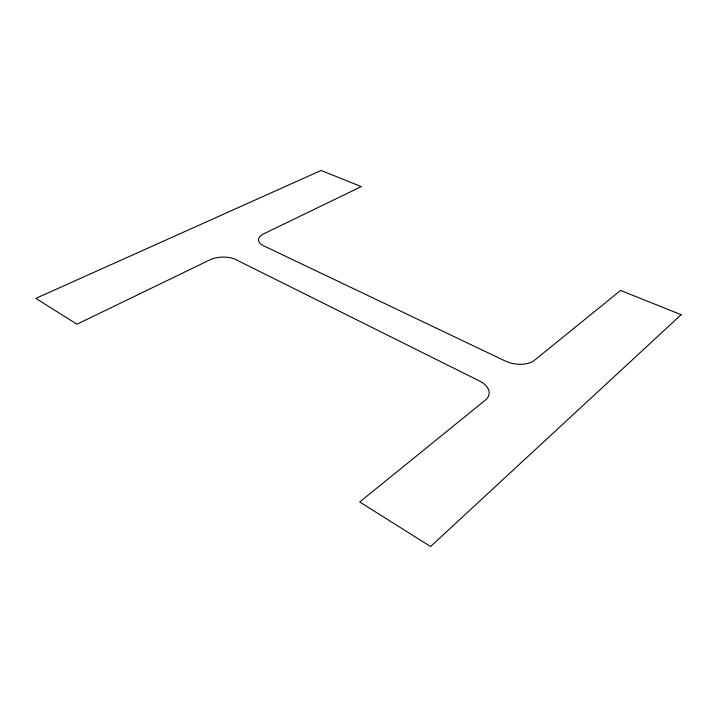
<?xml version="1.0" encoding="UTF-8"?>
<svg xmlns="http://www.w3.org/2000/svg" width="717" height="717" viewBox="0 0 717 717"><rect width="100%" height="100%" fill="white"/><g stroke="black" fill="none" stroke-linecap="round" stroke-linejoin="round"><path stroke-width="1.08" d="M681.15 314.7L430.576 546.533L359.719 501.981L485.319 400.14A22.227 13.363 7.4 0 0 479.539 381.023L235.83 259.59A18.633 9.312 -2.5 0 0 209.821 259.913L76.952 324.218L35.85 298.38L321.055 170.467L361.296 186.59L263.739 233.814A17.611 8.479 -0.5 0 0 263.65 245.814L505.162 360.965A21.071 11.786 8.6 0 0 534.407 360.337L620.599 290.448L681.15 314.7"/></g></svg>
